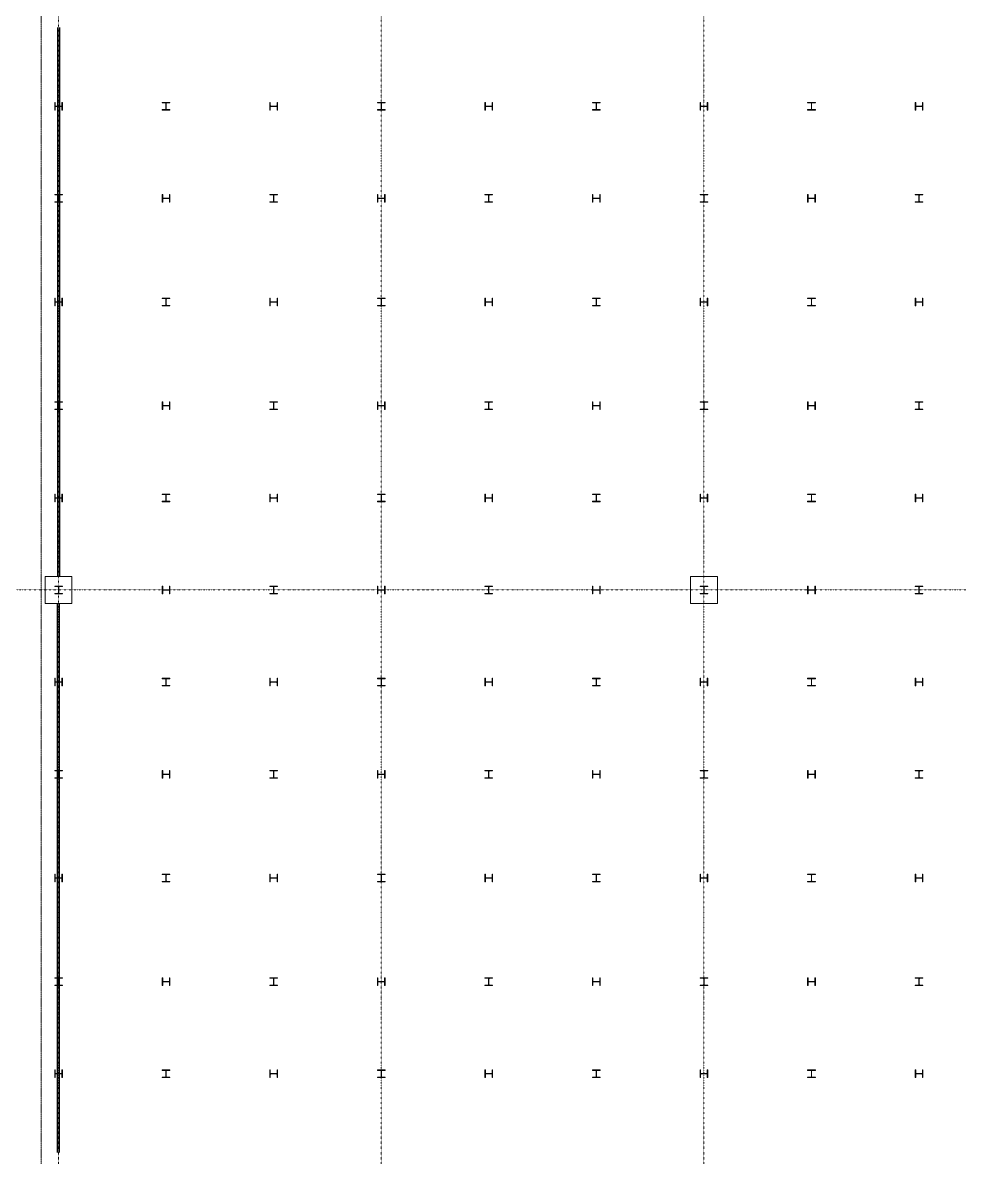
# Model space of a CAD drawing. Extents: x -32000 to 363140, y -29000 to 144266.
# Drawn here: x 175468 to 199847, y 15225 to 44775 of the extents above; entities that cross this region are included whole.
import ezdxf

# ---------------------------------------------------------------- set-up
doc = ezdxf.new("R2010")
doc.units = 0
doc.header["$LTSCALE"] = 10
doc.linetypes.add('H12PL25$0$HIDDEN', pattern=[0.4, 0.3, -0.1])
doc.linetypes.add('H12PL25$0$JJP_三點線', pattern=[0.9, 0.3, -0.15, 0, -0.15, 0, -0.15, 0, -0.15])
for name, color, linetype in [('H12PL25$0$A-ZONE', 252, 'Continuous'), ('H12PL25$0$S-COL', 252, 'Continuous'), ('H12PL25$0$S-GRID', 252, 'Continuous'), ('XFDP20$0$A-W-P3_(50K)', 2, 'Continuous')]:
    doc.layers.add(name, color=color, linetype=linetype)

# ---------------------------------------------------------------- blocks, each defined once
blk = doc.blocks.new('XFDP20')
at = {"layer": 'XFDP20$0$A-W-P3_(50K)', "ltscale": 0.5}
for p, q in [((176375, 44650), (176375, 30350)), ((176425, 44650), (176425, 30350)), ((176375, 15350), (176375, 29650)), ((176425, 15350), (176425, 29650))]:
    blk.add_line(p, q, dxfattribs=at)
blk = doc.blocks.new('H12PL25')
at = {"layer": 'H12PL25$0$A-ZONE', "linetype": 'H12PL25$0$HIDDEN', "lineweight": 0}
blk.add_lwpolyline([(175950, 86290), (175950, 350)], dxfattribs=at)
at = {"layer": 'H12PL25$0$S-COL', "lineweight": 0, "flags": 128}
for points in [[(176300, 42700), (176312, 42700), (176312, 42617, 0.41421356), (176325, 42604), (176475, 42604, 0.41421356), (176488, 42617), (176488, 42700), (176500, 42700), (176500, 42500), (176488, 42500), (176488, 42583, 0.41421356), (176475, 42596), (176325, 42596, 0.41421356), (176312, 42583), (176312, 42500), (176300, 42500)], [(179100, 42500), (179100, 42512), (179183, 42512, 0.41421356), (179196, 42525), (179196, 42675, 0.41421356), (179183, 42688), (179100, 42688), (179100, 42700), (179300, 42700), (179300, 42688), (179217, 42688, 0.41421356), (179204, 42675), (179204, 42525, 0.41421356), (179217, 42512), (179300, 42512), (179300, 42500)], [(181900, 42700), (181912, 42700), (181912, 42617, 0.41421356), (181925, 42604), (182075, 42604, 0.41421356), (182088, 42617), (182088, 42700), (182100, 42700), (182100, 42500), (182088, 42500), (182088, 42583, 0.41421356), (182075, 42596), (181925, 42596, 0.41421356), (181912, 42583), (181912, 42500), (181900, 42500)], [(184700, 42500), (184700, 42512), (184783, 42512, 0.41421356), (184796, 42525), (184796, 42675, 0.41421356), (184783, 42688), (184700, 42688), (184700, 42700), (184900, 42700), (184900, 42688), (184817, 42688, 0.41421356), (184804, 42675), (184804, 42525, 0.41421356), (184817, 42512), (184900, 42512), (184900, 42500)], [(187500, 42700), (187512, 42700), (187512, 42617, 0.41421356), (187525, 42604), (187675, 42604, 0.41421356), (187688, 42617), (187688, 42700), (187700, 42700), (187700, 42500), (187688, 42500), (187688, 42583, 0.41421356), (187675, 42596), (187525, 42596, 0.41421356), (187512, 42583), (187512, 42500), (187500, 42500)], [(190300, 42500), (190300, 42512), (190383, 42512, 0.41421356), (190396, 42525), (190396, 42675, 0.41421356), (190383, 42688), (190300, 42688), (190300, 42700), (190500, 42700), (190500, 42688), (190417, 42688, 0.41421356), (190404, 42675), (190404, 42525, 0.41421356), (190417, 42512), (190500, 42512), (190500, 42500)], [(193100, 42700), (193112, 42700), (193112, 42617, 0.41421356), (193125, 42604), (193275, 42604, 0.41421356), (193288, 42617), (193288, 42700), (193300, 42700), (193300, 42500), (193288, 42500), (193288, 42583, 0.41421356), (193275, 42596), (193125, 42596, 0.41421356), (193112, 42583), (193112, 42500), (193100, 42500)], [(195900, 42500), (195900, 42512), (195983, 42512, 0.41421356), (195996, 42525), (195996, 42675, 0.41421356), (195983, 42688), (195900, 42688), (195900, 42700), (196100, 42700), (196100, 42688), (196017, 42688, 0.41421356), (196004, 42675), (196004, 42525, 0.41421356), (196017, 42512), (196100, 42512), (196100, 42500)], [(198700, 42700), (198712, 42700), (198712, 42617, 0.41421356), (198725, 42604), (198875, 42604, 0.41421356), (198888, 42617), (198888, 42700), (198900, 42700), (198900, 42500), (198888, 42500), (198888, 42583, 0.41421356), (198875, 42596), (198725, 42596, 0.41421356), (198712, 42583), (198712, 42500), (198700, 42500)], [(176300, 40100), (176300, 40112), (176383, 40112, 0.41421356), (176396, 40125), (176396, 40275, 0.41421356), (176383, 40288), (176300, 40288), (176300, 40300), (176500, 40300), (176500, 40288), (176417, 40288, 0.41421356), (176404, 40275), (176404, 40125, 0.41421356), (176417, 40112), (176500, 40112), (176500, 40100)], [(179100, 40300), (179112, 40300), (179112, 40217, 0.41421356), (179125, 40204), (179275, 40204, 0.41421356), (179288, 40217), (179288, 40300), (179300, 40300), (179300, 40100), (179288, 40100), (179288, 40183, 0.41421356), (179275, 40196), (179125, 40196, 0.41421356), (179112, 40183), (179112, 40100), (179100, 40100)], [(181900, 40100), (181900, 40112), (181983, 40112, 0.41421356), (181996, 40125), (181996, 40275, 0.41421356), (181983, 40288), (181900, 40288), (181900, 40300), (182100, 40300), (182100, 40288), (182017, 40288, 0.41421356), (182004, 40275), (182004, 40125, 0.41421356), (182017, 40112), (182100, 40112), (182100, 40100)], [(184700, 40300), (184712, 40300), (184712, 40217, 0.41421356), (184725, 40204), (184875, 40204, 0.41421356), (184888, 40217), (184888, 40300), (184900, 40300), (184900, 40100), (184888, 40100), (184888, 40183, 0.41421356), (184875, 40196), (184725, 40196, 0.41421356), (184712, 40183), (184712, 40100), (184700, 40100)], [(187500, 40100), (187500, 40112), (187583, 40112, 0.41421356), (187596, 40125), (187596, 40275, 0.41421356), (187583, 40288), (187500, 40288), (187500, 40300), (187700, 40300), (187700, 40288), (187617, 40288, 0.41421356), (187604, 40275), (187604, 40125, 0.41421356), (187617, 40112), (187700, 40112), (187700, 40100)], [(190300, 40300), (190312, 40300), (190312, 40217, 0.41421356), (190325, 40204), (190475, 40204, 0.41421356), (190488, 40217), (190488, 40300), (190500, 40300), (190500, 40100), (190488, 40100), (190488, 40183, 0.41421356), (190475, 40196), (190325, 40196, 0.41421356), (190312, 40183), (190312, 40100), (190300, 40100)], [(193100, 40100), (193100, 40112), (193183, 40112, 0.41421356), (193196, 40125), (193196, 40275, 0.41421356), (193183, 40288), (193100, 40288), (193100, 40300), (193300, 40300), (193300, 40288), (193217, 40288, 0.41421356), (193204, 40275), (193204, 40125, 0.41421356), (193217, 40112), (193300, 40112), (193300, 40100)], [(195900, 40300), (195912, 40300), (195912, 40217, 0.41421356), (195925, 40204), (196075, 40204, 0.41421356), (196088, 40217), (196088, 40300), (196100, 40300), (196100, 40100), (196088, 40100), (196088, 40183, 0.41421356), (196075, 40196), (195925, 40196, 0.41421356), (195912, 40183), (195912, 40100), (195900, 40100)], [(198700, 40100), (198700, 40112), (198783, 40112, 0.41421356), (198796, 40125), (198796, 40275, 0.41421356), (198783, 40288), (198700, 40288), (198700, 40300), (198900, 40300), (198900, 40288), (198817, 40288, 0.41421356), (198804, 40275), (198804, 40125, 0.41421356), (198817, 40112), (198900, 40112), (198900, 40100)], [(176300, 37600), (176312, 37600), (176312, 37517, 0.41421356), (176325, 37504), (176475, 37504, 0.41421356), (176488, 37517), (176488, 37600), (176500, 37600), (176500, 37400), (176488, 37400), (176488, 37483, 0.41421356), (176475, 37496), (176325, 37496, 0.41421356), (176312, 37483), (176312, 37400), (176300, 37400)], [(179100, 37400), (179100, 37412), (179183, 37412, 0.41421356), (179196, 37425), (179196, 37575, 0.41421356), (179183, 37588), (179100, 37588), (179100, 37600), (179300, 37600), (179300, 37588), (179217, 37588, 0.41421356), (179204, 37575), (179204, 37425, 0.41421356), (179217, 37412), (179300, 37412), (179300, 37400)], [(181900, 37600), (181912, 37600), (181912, 37517, 0.41421356), (181925, 37504), (182075, 37504, 0.41421356), (182088, 37517), (182088, 37600), (182100, 37600), (182100, 37400), (182088, 37400), (182088, 37483, 0.41421356), (182075, 37496), (181925, 37496, 0.41421356), (181912, 37483), (181912, 37400), (181900, 37400)], [(184700, 37400), (184700, 37412), (184783, 37412, 0.41421356), (184796, 37425), (184796, 37575, 0.41421356), (184783, 37588), (184700, 37588), (184700, 37600), (184900, 37600), (184900, 37588), (184817, 37588, 0.41421356), (184804, 37575), (184804, 37425, 0.41421356), (184817, 37412), (184900, 37412), (184900, 37400)], [(187500, 37600), (187512, 37600), (187512, 37517, 0.41421356), (187525, 37504), (187675, 37504, 0.41421356), (187688, 37517), (187688, 37600), (187700, 37600), (187700, 37400), (187688, 37400), (187688, 37483, 0.41421356), (187675, 37496), (187525, 37496, 0.41421356), (187512, 37483), (187512, 37400), (187500, 37400)], [(190300, 37400), (190300, 37412), (190383, 37412, 0.41421356), (190396, 37425), (190396, 37575, 0.41421356), (190383, 37588), (190300, 37588), (190300, 37600), (190500, 37600), (190500, 37588), (190417, 37588, 0.41421356), (190404, 37575), (190404, 37425, 0.41421356), (190417, 37412), (190500, 37412), (190500, 37400)], [(193100, 37600), (193112, 37600), (193112, 37517, 0.41421356), (193125, 37504), (193275, 37504, 0.41421356), (193288, 37517), (193288, 37600), (193300, 37600), (193300, 37400), (193288, 37400), (193288, 37483, 0.41421356), (193275, 37496), (193125, 37496, 0.41421356), (193112, 37483), (193112, 37400), (193100, 37400)], [(195900, 37400), (195900, 37412), (195983, 37412, 0.41421356), (195996, 37425), (195996, 37575, 0.41421356), (195983, 37588), (195900, 37588), (195900, 37600), (196100, 37600), (196100, 37588), (196017, 37588, 0.41421356), (196004, 37575), (196004, 37425, 0.41421356), (196017, 37412), (196100, 37412), (196100, 37400)], [(198700, 37600), (198712, 37600), (198712, 37517, 0.41421356), (198725, 37504), (198875, 37504, 0.41421356), (198888, 37517), (198888, 37600), (198900, 37600), (198900, 37400), (198888, 37400), (198888, 37483, 0.41421356), (198875, 37496), (198725, 37496, 0.41421356), (198712, 37483), (198712, 37400), (198700, 37400)], [(176300, 34700), (176300, 34712), (176383, 34712, 0.41421356), (176396, 34725), (176396, 34875, 0.41421356), (176383, 34888), (176300, 34888), (176300, 34900), (176500, 34900), (176500, 34888), (176417, 34888, 0.41421356), (176404, 34875), (176404, 34725, 0.41421356), (176417, 34712), (176500, 34712), (176500, 34700)], [(179100, 34900), (179112, 34900), (179112, 34817, 0.41421356), (179125, 34804), (179275, 34804, 0.41421356), (179288, 34817), (179288, 34900), (179300, 34900), (179300, 34700), (179288, 34700), (179288, 34783, 0.41421356), (179275, 34796), (179125, 34796, 0.41421356), (179112, 34783), (179112, 34700), (179100, 34700)], [(181900, 34700), (181900, 34712), (181983, 34712, 0.41421356), (181996, 34725), (181996, 34875, 0.41421356), (181983, 34888), (181900, 34888), (181900, 34900), (182100, 34900), (182100, 34888), (182017, 34888, 0.41421356), (182004, 34875), (182004, 34725, 0.41421356), (182017, 34712), (182100, 34712), (182100, 34700)], [(184700, 34900), (184712, 34900), (184712, 34817, 0.41421356), (184725, 34804), (184875, 34804, 0.41421356), (184888, 34817), (184888, 34900), (184900, 34900), (184900, 34700), (184888, 34700), (184888, 34783, 0.41421356), (184875, 34796), (184725, 34796, 0.41421356), (184712, 34783), (184712, 34700), (184700, 34700)], [(187500, 34700), (187500, 34712), (187583, 34712, 0.41421356), (187596, 34725), (187596, 34875, 0.41421356), (187583, 34888), (187500, 34888), (187500, 34900), (187700, 34900), (187700, 34888), (187617, 34888, 0.41421356), (187604, 34875), (187604, 34725, 0.41421356), (187617, 34712), (187700, 34712), (187700, 34700)], [(190300, 34900), (190312, 34900), (190312, 34817, 0.41421356), (190325, 34804), (190475, 34804, 0.41421356), (190488, 34817), (190488, 34900), (190500, 34900), (190500, 34700), (190488, 34700), (190488, 34783, 0.41421356), (190475, 34796), (190325, 34796, 0.41421356), (190312, 34783), (190312, 34700), (190300, 34700)], [(193100, 34700), (193100, 34712), (193183, 34712, 0.41421356), (193196, 34725), (193196, 34875, 0.41421356), (193183, 34888), (193100, 34888), (193100, 34900), (193300, 34900), (193300, 34888), (193217, 34888, 0.41421356), (193204, 34875), (193204, 34725, 0.41421356), (193217, 34712), (193300, 34712), (193300, 34700)], [(195900, 34900), (195912, 34900), (195912, 34817, 0.41421356), (195925, 34804), (196075, 34804, 0.41421356), (196088, 34817), (196088, 34900), (196100, 34900), (196100, 34700), (196088, 34700), (196088, 34783, 0.41421356), (196075, 34796), (195925, 34796, 0.41421356), (195912, 34783), (195912, 34700), (195900, 34700)], [(198700, 34700), (198700, 34712), (198783, 34712, 0.41421356), (198796, 34725), (198796, 34875, 0.41421356), (198783, 34888), (198700, 34888), (198700, 34900), (198900, 34900), (198900, 34888), (198817, 34888, 0.41421356), (198804, 34875), (198804, 34725, 0.41421356), (198817, 34712), (198900, 34712), (198900, 34700)], [(176300, 32500), (176312, 32500), (176312, 32417, 0.41421356), (176325, 32404), (176475, 32404, 0.41421356), (176488, 32417), (176488, 32500), (176500, 32500), (176500, 32300), (176488, 32300), (176488, 32383, 0.41421356), (176475, 32396), (176325, 32396, 0.41421356), (176312, 32383), (176312, 32300), (176300, 32300)], [(179100, 32300), (179100, 32312), (179183, 32312, 0.41421356), (179196, 32325), (179196, 32475, 0.41421356), (179183, 32488), (179100, 32488), (179100, 32500), (179300, 32500), (179300, 32488), (179217, 32488, 0.41421356), (179204, 32475), (179204, 32325, 0.41421356), (179217, 32312), (179300, 32312), (179300, 32300)], [(181900, 32500), (181912, 32500), (181912, 32417, 0.41421356), (181925, 32404), (182075, 32404, 0.41421356), (182088, 32417), (182088, 32500), (182100, 32500), (182100, 32300), (182088, 32300), (182088, 32383, 0.41421356), (182075, 32396), (181925, 32396, 0.41421356), (181912, 32383), (181912, 32300), (181900, 32300)], [(184700, 32300), (184700, 32312), (184783, 32312, 0.41421356), (184796, 32325), (184796, 32475, 0.41421356), (184783, 32488), (184700, 32488), (184700, 32500), (184900, 32500), (184900, 32488), (184817, 32488, 0.41421356), (184804, 32475), (184804, 32325, 0.41421356), (184817, 32312), (184900, 32312), (184900, 32300)], [(187500, 32500), (187512, 32500), (187512, 32417, 0.41421356), (187525, 32404), (187675, 32404, 0.41421356), (187688, 32417), (187688, 32500), (187700, 32500), (187700, 32300), (187688, 32300), (187688, 32383, 0.41421356), (187675, 32396), (187525, 32396, 0.41421356), (187512, 32383), (187512, 32300), (187500, 32300)], [(190300, 32300), (190300, 32312), (190383, 32312, 0.41421356), (190396, 32325), (190396, 32475, 0.41421356), (190383, 32488), (190300, 32488), (190300, 32500), (190500, 32500), (190500, 32488), (190417, 32488, 0.41421356), (190404, 32475), (190404, 32325, 0.41421356), (190417, 32312), (190500, 32312), (190500, 32300)], [(193100, 32500), (193112, 32500), (193112, 32417, 0.41421356), (193125, 32404), (193275, 32404, 0.41421356), (193288, 32417), (193288, 32500), (193300, 32500), (193300, 32300), (193288, 32300), (193288, 32383, 0.41421356), (193275, 32396), (193125, 32396, 0.41421356), (193112, 32383), (193112, 32300), (193100, 32300)], [(195900, 32300), (195900, 32312), (195983, 32312, 0.41421356), (195996, 32325), (195996, 32475, 0.41421356), (195983, 32488), (195900, 32488), (195900, 32500), (196100, 32500), (196100, 32488), (196017, 32488, 0.41421356), (196004, 32475), (196004, 32325, 0.41421356), (196017, 32312), (196100, 32312), (196100, 32300)], [(198700, 32500), (198712, 32500), (198712, 32417, 0.41421356), (198725, 32404), (198875, 32404, 0.41421356), (198888, 32417), (198888, 32500), (198900, 32500), (198900, 32300), (198888, 32300), (198888, 32383, 0.41421356), (198875, 32396), (198725, 32396, 0.41421356), (198712, 32383), (198712, 32300), (198700, 32300)], [(176300, 29900), (176300, 29912), (176383, 29912, 0.41421356), (176396, 29925), (176396, 30075, 0.41421356), (176383, 30088), (176300, 30088), (176300, 30100), (176500, 30100), (176500, 30088), (176417, 30088, 0.41421356), (176404, 30075), (176404, 29925, 0.41421356), (176417, 29912), (176500, 29912), (176500, 29900)], [(179100, 30100), (179112, 30100), (179112, 30017, 0.41421356), (179125, 30004), (179275, 30004, 0.41421356), (179288, 30017), (179288, 30100), (179300, 30100), (179300, 29900), (179288, 29900), (179288, 29983, 0.41421356), (179275, 29996), (179125, 29996, 0.41421356), (179112, 29983), (179112, 29900), (179100, 29900)], [(181900, 29900), (181900, 29912), (181983, 29912, 0.41421356), (181996, 29925), (181996, 30075, 0.41421356), (181983, 30088), (181900, 30088), (181900, 30100), (182100, 30100), (182100, 30088), (182017, 30088, 0.41421356), (182004, 30075), (182004, 29925, 0.41421356), (182017, 29912), (182100, 29912), (182100, 29900)], [(184700, 30100), (184712, 30100), (184712, 30017, 0.41421356), (184725, 30004), (184875, 30004, 0.41421356), (184888, 30017), (184888, 30100), (184900, 30100), (184900, 29900), (184888, 29900), (184888, 29983, 0.41421356), (184875, 29996), (184725, 29996, 0.41421356), (184712, 29983), (184712, 29900), (184700, 29900)], [(187500, 29900), (187500, 29912), (187583, 29912, 0.41421356), (187596, 29925), (187596, 30075, 0.41421356), (187583, 30088), (187500, 30088), (187500, 30100), (187700, 30100), (187700, 30088), (187617, 30088, 0.41421356), (187604, 30075), (187604, 29925, 0.41421356), (187617, 29912), (187700, 29912), (187700, 29900)], [(190300, 30100), (190312, 30100), (190312, 30017, 0.41421356), (190325, 30004), (190475, 30004, 0.41421356), (190488, 30017), (190488, 30100), (190500, 30100), (190500, 29900), (190488, 29900), (190488, 29983, 0.41421356), (190475, 29996), (190325, 29996, 0.41421356), (190312, 29983), (190312, 29900), (190300, 29900)], [(193100, 29900), (193100, 29912), (193183, 29912, 0.41421356), (193196, 29925), (193196, 30075, 0.41421356), (193183, 30088), (193100, 30088), (193100, 30100), (193300, 30100), (193300, 30088), (193217, 30088, 0.41421356), (193204, 30075), (193204, 29925, 0.41421356), (193217, 29912), (193300, 29912), (193300, 29900)], [(195900, 30100), (195912, 30100), (195912, 30017, 0.41421356), (195925, 30004), (196075, 30004, 0.41421356), (196088, 30017), (196088, 30100), (196100, 30100), (196100, 29900), (196088, 29900), (196088, 29983, 0.41421356), (196075, 29996), (195925, 29996, 0.41421356), (195912, 29983), (195912, 29900), (195900, 29900)], [(198700, 29900), (198700, 29912), (198783, 29912, 0.41421356), (198796, 29925), (198796, 30075, 0.41421356), (198783, 30088), (198700, 30088), (198700, 30100), (198900, 30100), (198900, 30088), (198817, 30088, 0.41421356), (198804, 30075), (198804, 29925, 0.41421356), (198817, 29912), (198900, 29912), (198900, 29900)], [(176300, 27700), (176312, 27700), (176312, 27617, 0.41421356), (176325, 27604), (176475, 27604, 0.41421356), (176488, 27617), (176488, 27700), (176500, 27700), (176500, 27500), (176488, 27500), (176488, 27583, 0.41421356), (176475, 27596), (176325, 27596, 0.41421356), (176312, 27583), (176312, 27500), (176300, 27500)], [(179100, 27500), (179100, 27512), (179183, 27512, 0.41421356), (179196, 27525), (179196, 27675, 0.41421356), (179183, 27688), (179100, 27688), (179100, 27700), (179300, 27700), (179300, 27688), (179217, 27688, 0.41421356), (179204, 27675), (179204, 27525, 0.41421356), (179217, 27512), (179300, 27512), (179300, 27500)], [(181900, 27700), (181912, 27700), (181912, 27617, 0.41421356), (181925, 27604), (182075, 27604, 0.41421356), (182088, 27617), (182088, 27700), (182100, 27700), (182100, 27500), (182088, 27500), (182088, 27583, 0.41421356), (182075, 27596), (181925, 27596, 0.41421356), (181912, 27583), (181912, 27500), (181900, 27500)], [(184700, 27500), (184700, 27512), (184783, 27512, 0.41421356), (184796, 27525), (184796, 27675, 0.41421356), (184783, 27688), (184700, 27688), (184700, 27700), (184900, 27700), (184900, 27688), (184817, 27688, 0.41421356), (184804, 27675), (184804, 27525, 0.41421356), (184817, 27512), (184900, 27512), (184900, 27500)], [(187500, 27700), (187512, 27700), (187512, 27617, 0.41421356), (187525, 27604), (187675, 27604, 0.41421356), (187688, 27617), (187688, 27700), (187700, 27700), (187700, 27500), (187688, 27500), (187688, 27583, 0.41421356), (187675, 27596), (187525, 27596, 0.41421356), (187512, 27583), (187512, 27500), (187500, 27500)], [(190300, 27500), (190300, 27512), (190383, 27512, 0.41421356), (190396, 27525), (190396, 27675, 0.41421356), (190383, 27688), (190300, 27688), (190300, 27700), (190500, 27700), (190500, 27688), (190417, 27688, 0.41421356), (190404, 27675), (190404, 27525, 0.41421356), (190417, 27512), (190500, 27512), (190500, 27500)], [(193100, 27700), (193112, 27700), (193112, 27617, 0.41421356), (193125, 27604), (193275, 27604, 0.41421356), (193288, 27617), (193288, 27700), (193300, 27700), (193300, 27500), (193288, 27500), (193288, 27583, 0.41421356), (193275, 27596), (193125, 27596, 0.41421356), (193112, 27583), (193112, 27500), (193100, 27500)], [(195900, 27500), (195900, 27512), (195983, 27512, 0.41421356), (195996, 27525), (195996, 27675, 0.41421356), (195983, 27688), (195900, 27688), (195900, 27700), (196100, 27700), (196100, 27688), (196017, 27688, 0.41421356), (196004, 27675), (196004, 27525, 0.41421356), (196017, 27512), (196100, 27512), (196100, 27500)], [(198700, 27700), (198712, 27700), (198712, 27617, 0.41421356), (198725, 27604), (198875, 27604, 0.41421356), (198888, 27617), (198888, 27700), (198900, 27700), (198900, 27500), (198888, 27500), (198888, 27583, 0.41421356), (198875, 27596), (198725, 27596, 0.41421356), (198712, 27583), (198712, 27500), (198700, 27500)], [(176300, 25100), (176300, 25112), (176383, 25112, 0.41421356), (176396, 25125), (176396, 25275, 0.41421356), (176383, 25288), (176300, 25288), (176300, 25300), (176500, 25300), (176500, 25288), (176417, 25288, 0.41421356), (176404, 25275), (176404, 25125, 0.41421356), (176417, 25112), (176500, 25112), (176500, 25100)], [(179100, 25300), (179112, 25300), (179112, 25217, 0.41421356), (179125, 25204), (179275, 25204, 0.41421356), (179288, 25217), (179288, 25300), (179300, 25300), (179300, 25100), (179288, 25100), (179288, 25183, 0.41421356), (179275, 25196), (179125, 25196, 0.41421356), (179112, 25183), (179112, 25100), (179100, 25100)], [(181900, 25100), (181900, 25112), (181983, 25112, 0.41421356), (181996, 25125), (181996, 25275, 0.41421356), (181983, 25288), (181900, 25288), (181900, 25300), (182100, 25300), (182100, 25288), (182017, 25288, 0.41421356), (182004, 25275), (182004, 25125, 0.41421356), (182017, 25112), (182100, 25112), (182100, 25100)], [(184700, 25300), (184712, 25300), (184712, 25217, 0.41421356), (184725, 25204), (184875, 25204, 0.41421356), (184888, 25217), (184888, 25300), (184900, 25300), (184900, 25100), (184888, 25100), (184888, 25183, 0.41421356), (184875, 25196), (184725, 25196, 0.41421356), (184712, 25183), (184712, 25100), (184700, 25100)], [(187500, 25100), (187500, 25112), (187583, 25112, 0.41421356), (187596, 25125), (187596, 25275, 0.41421356), (187583, 25288), (187500, 25288), (187500, 25300), (187700, 25300), (187700, 25288), (187617, 25288, 0.41421356), (187604, 25275), (187604, 25125, 0.41421356), (187617, 25112), (187700, 25112), (187700, 25100)], [(190300, 25300), (190312, 25300), (190312, 25217, 0.41421356), (190325, 25204), (190475, 25204, 0.41421356), (190488, 25217), (190488, 25300), (190500, 25300), (190500, 25100), (190488, 25100), (190488, 25183, 0.41421356), (190475, 25196), (190325, 25196, 0.41421356), (190312, 25183), (190312, 25100), (190300, 25100)], [(193100, 25100), (193100, 25112), (193183, 25112, 0.41421356), (193196, 25125), (193196, 25275, 0.41421356), (193183, 25288), (193100, 25288), (193100, 25300), (193300, 25300), (193300, 25288), (193217, 25288, 0.41421356), (193204, 25275), (193204, 25125, 0.41421356), (193217, 25112), (193300, 25112), (193300, 25100)], [(195900, 25300), (195912, 25300), (195912, 25217, 0.41421356), (195925, 25204), (196075, 25204, 0.41421356), (196088, 25217), (196088, 25300), (196100, 25300), (196100, 25100), (196088, 25100), (196088, 25183, 0.41421356), (196075, 25196), (195925, 25196, 0.41421356), (195912, 25183), (195912, 25100), (195900, 25100)], [(198700, 25100), (198700, 25112), (198783, 25112, 0.41421356), (198796, 25125), (198796, 25275, 0.41421356), (198783, 25288), (198700, 25288), (198700, 25300), (198900, 25300), (198900, 25288), (198817, 25288, 0.41421356), (198804, 25275), (198804, 25125, 0.41421356), (198817, 25112), (198900, 25112), (198900, 25100)], [(176300, 22600), (176312, 22600), (176312, 22517, 0.41421356), (176325, 22504), (176475, 22504, 0.41421356), (176488, 22517), (176488, 22600), (176500, 22600), (176500, 22400), (176488, 22400), (176488, 22483, 0.41421356), (176475, 22496), (176325, 22496, 0.41421356), (176312, 22483), (176312, 22400), (176300, 22400)], [(179100, 22400), (179100, 22412), (179183, 22412, 0.41421356), (179196, 22425), (179196, 22575, 0.41421356), (179183, 22588), (179100, 22588), (179100, 22600), (179300, 22600), (179300, 22588), (179217, 22588, 0.41421356), (179204, 22575), (179204, 22425, 0.41421356), (179217, 22412), (179300, 22412), (179300, 22400)], [(181900, 22600), (181912, 22600), (181912, 22517, 0.41421356), (181925, 22504), (182075, 22504, 0.41421356), (182088, 22517), (182088, 22600), (182100, 22600), (182100, 22400), (182088, 22400), (182088, 22483, 0.41421356), (182075, 22496), (181925, 22496, 0.41421356), (181912, 22483), (181912, 22400), (181900, 22400)], [(184700, 22400), (184700, 22412), (184783, 22412, 0.41421356), (184796, 22425), (184796, 22575, 0.41421356), (184783, 22588), (184700, 22588), (184700, 22600), (184900, 22600), (184900, 22588), (184817, 22588, 0.41421356), (184804, 22575), (184804, 22425, 0.41421356), (184817, 22412), (184900, 22412), (184900, 22400)], [(187500, 22600), (187512, 22600), (187512, 22517, 0.41421356), (187525, 22504), (187675, 22504, 0.41421356), (187688, 22517), (187688, 22600), (187700, 22600), (187700, 22400), (187688, 22400), (187688, 22483, 0.41421356), (187675, 22496), (187525, 22496, 0.41421356), (187512, 22483), (187512, 22400), (187500, 22400)], [(190300, 22400), (190300, 22412), (190383, 22412, 0.41421356), (190396, 22425), (190396, 22575, 0.41421356), (190383, 22588), (190300, 22588), (190300, 22600), (190500, 22600), (190500, 22588), (190417, 22588, 0.41421356), (190404, 22575), (190404, 22425, 0.41421356), (190417, 22412), (190500, 22412), (190500, 22400)], [(193100, 22600), (193112, 22600), (193112, 22517, 0.41421356), (193125, 22504), (193275, 22504, 0.41421356), (193288, 22517), (193288, 22600), (193300, 22600), (193300, 22400), (193288, 22400), (193288, 22483, 0.41421356), (193275, 22496), (193125, 22496, 0.41421356), (193112, 22483), (193112, 22400), (193100, 22400)], [(195900, 22400), (195900, 22412), (195983, 22412, 0.41421356), (195996, 22425), (195996, 22575, 0.41421356), (195983, 22588), (195900, 22588), (195900, 22600), (196100, 22600), (196100, 22588), (196017, 22588, 0.41421356), (196004, 22575), (196004, 22425, 0.41421356), (196017, 22412), (196100, 22412), (196100, 22400)], [(198700, 22600), (198712, 22600), (198712, 22517, 0.41421356), (198725, 22504), (198875, 22504, 0.41421356), (198888, 22517), (198888, 22600), (198900, 22600), (198900, 22400), (198888, 22400), (198888, 22483, 0.41421356), (198875, 22496), (198725, 22496, 0.41421356), (198712, 22483), (198712, 22400), (198700, 22400)], [(176300, 19700), (176300, 19712), (176383, 19712, 0.41421356), (176396, 19725), (176396, 19875, 0.41421356), (176383, 19888), (176300, 19888), (176300, 19900), (176500, 19900), (176500, 19888), (176417, 19888, 0.41421356), (176404, 19875), (176404, 19725, 0.41421356), (176417, 19712), (176500, 19712), (176500, 19700)], [(179100, 19900), (179112, 19900), (179112, 19817, 0.41421356), (179125, 19804), (179275, 19804, 0.41421356), (179288, 19817), (179288, 19900), (179300, 19900), (179300, 19700), (179288, 19700), (179288, 19783, 0.41421356), (179275, 19796), (179125, 19796, 0.41421356), (179112, 19783), (179112, 19700), (179100, 19700)], [(181900, 19700), (181900, 19712), (181983, 19712, 0.41421356), (181996, 19725), (181996, 19875, 0.41421356), (181983, 19888), (181900, 19888), (181900, 19900), (182100, 19900), (182100, 19888), (182017, 19888, 0.41421356), (182004, 19875), (182004, 19725, 0.41421356), (182017, 19712), (182100, 19712), (182100, 19700)], [(184700, 19900), (184712, 19900), (184712, 19817, 0.41421356), (184725, 19804), (184875, 19804, 0.41421356), (184888, 19817), (184888, 19900), (184900, 19900), (184900, 19700), (184888, 19700), (184888, 19783, 0.41421356), (184875, 19796), (184725, 19796, 0.41421356), (184712, 19783), (184712, 19700), (184700, 19700)], [(187500, 19700), (187500, 19712), (187583, 19712, 0.41421356), (187596, 19725), (187596, 19875, 0.41421356), (187583, 19888), (187500, 19888), (187500, 19900), (187700, 19900), (187700, 19888), (187617, 19888, 0.41421356), (187604, 19875), (187604, 19725, 0.41421356), (187617, 19712), (187700, 19712), (187700, 19700)], [(190300, 19900), (190312, 19900), (190312, 19817, 0.41421356), (190325, 19804), (190475, 19804, 0.41421356), (190488, 19817), (190488, 19900), (190500, 19900), (190500, 19700), (190488, 19700), (190488, 19783, 0.41421356), (190475, 19796), (190325, 19796, 0.41421356), (190312, 19783), (190312, 19700), (190300, 19700)], [(193100, 19700), (193100, 19712), (193183, 19712, 0.41421356), (193196, 19725), (193196, 19875, 0.41421356), (193183, 19888), (193100, 19888), (193100, 19900), (193300, 19900), (193300, 19888), (193217, 19888, 0.41421356), (193204, 19875), (193204, 19725, 0.41421356), (193217, 19712), (193300, 19712), (193300, 19700)], [(195900, 19900), (195912, 19900), (195912, 19817, 0.41421356), (195925, 19804), (196075, 19804, 0.41421356), (196088, 19817), (196088, 19900), (196100, 19900), (196100, 19700), (196088, 19700), (196088, 19783, 0.41421356), (196075, 19796), (195925, 19796, 0.41421356), (195912, 19783), (195912, 19700), (195900, 19700)], [(198700, 19700), (198700, 19712), (198783, 19712, 0.41421356), (198796, 19725), (198796, 19875, 0.41421356), (198783, 19888), (198700, 19888), (198700, 19900), (198900, 19900), (198900, 19888), (198817, 19888, 0.41421356), (198804, 19875), (198804, 19725, 0.41421356), (198817, 19712), (198900, 19712), (198900, 19700)], [(176300, 17500), (176312, 17500), (176312, 17417, 0.41421356), (176325, 17404), (176475, 17404, 0.41421356), (176488, 17417), (176488, 17500), (176500, 17500), (176500, 17300), (176488, 17300), (176488, 17383, 0.41421356), (176475, 17396), (176325, 17396, 0.41421356), (176312, 17383), (176312, 17300), (176300, 17300)], [(179100, 17300), (179100, 17312), (179183, 17312, 0.41421356), (179196, 17325), (179196, 17475, 0.41421356), (179183, 17488), (179100, 17488), (179100, 17500), (179300, 17500), (179300, 17488), (179217, 17488, 0.41421356), (179204, 17475), (179204, 17325, 0.41421356), (179217, 17312), (179300, 17312), (179300, 17300)], [(181900, 17500), (181912, 17500), (181912, 17417, 0.41421356), (181925, 17404), (182075, 17404, 0.41421356), (182088, 17417), (182088, 17500), (182100, 17500), (182100, 17300), (182088, 17300), (182088, 17383, 0.41421356), (182075, 17396), (181925, 17396, 0.41421356), (181912, 17383), (181912, 17300), (181900, 17300)], [(184700, 17300), (184700, 17312), (184783, 17312, 0.41421356), (184796, 17325), (184796, 17475, 0.41421356), (184783, 17488), (184700, 17488), (184700, 17500), (184900, 17500), (184900, 17488), (184817, 17488, 0.41421356), (184804, 17475), (184804, 17325, 0.41421356), (184817, 17312), (184900, 17312), (184900, 17300)], [(187500, 17500), (187512, 17500), (187512, 17417, 0.41421356), (187525, 17404), (187675, 17404, 0.41421356), (187688, 17417), (187688, 17500), (187700, 17500), (187700, 17300), (187688, 17300), (187688, 17383, 0.41421356), (187675, 17396), (187525, 17396, 0.41421356), (187512, 17383), (187512, 17300), (187500, 17300)], [(190300, 17300), (190300, 17312), (190383, 17312, 0.41421356), (190396, 17325), (190396, 17475, 0.41421356), (190383, 17488), (190300, 17488), (190300, 17500), (190500, 17500), (190500, 17488), (190417, 17488, 0.41421356), (190404, 17475), (190404, 17325, 0.41421356), (190417, 17312), (190500, 17312), (190500, 17300)], [(193100, 17500), (193112, 17500), (193112, 17417, 0.41421356), (193125, 17404), (193275, 17404, 0.41421356), (193288, 17417), (193288, 17500), (193300, 17500), (193300, 17300), (193288, 17300), (193288, 17383, 0.41421356), (193275, 17396), (193125, 17396, 0.41421356), (193112, 17383), (193112, 17300), (193100, 17300)], [(195900, 17300), (195900, 17312), (195983, 17312, 0.41421356), (195996, 17325), (195996, 17475, 0.41421356), (195983, 17488), (195900, 17488), (195900, 17500), (196100, 17500), (196100, 17488), (196017, 17488, 0.41421356), (196004, 17475), (196004, 17325, 0.41421356), (196017, 17312), (196100, 17312), (196100, 17300)], [(198700, 17500), (198712, 17500), (198712, 17417, 0.41421356), (198725, 17404), (198875, 17404, 0.41421356), (198888, 17417), (198888, 17500), (198900, 17500), (198900, 17300), (198888, 17300), (198888, 17383, 0.41421356), (198875, 17396), (198725, 17396, 0.41421356), (198712, 17383), (198712, 17300), (198700, 17300)]]:
    blk.add_lwpolyline(points, format="xyb", close=True, dxfattribs=at)
for points in [[(176050, 29650), (176750, 29650), (176750, 30350), (176050, 30350)], [(192850, 29650), (193550, 29650), (193550, 30350), (192850, 30350)]]:
    blk.add_lwpolyline(points, close=True, dxfattribs=at)
at = {"layer": 'H12PL25$0$S-GRID', "linetype": 'H12PL25$0$JJP_三點線', "lineweight": 0}
for p, q in [((176400, 128250), (176400, -28000)), ((184800, 128250), (184800, -28000)), ((193200, 128250), (193200, -28000)), ((-29000, 30000), (289600, 30000))]:
    blk.add_line(p, q, dxfattribs=at)
blk.add_blockref('XFDP20', (0, 0))

msp = doc.modelspace()

# ---------------------------------------------------------------- block references
msp.add_blockref('H12PL25', (0, 0))

doc.saveas('drawing.dxf')
